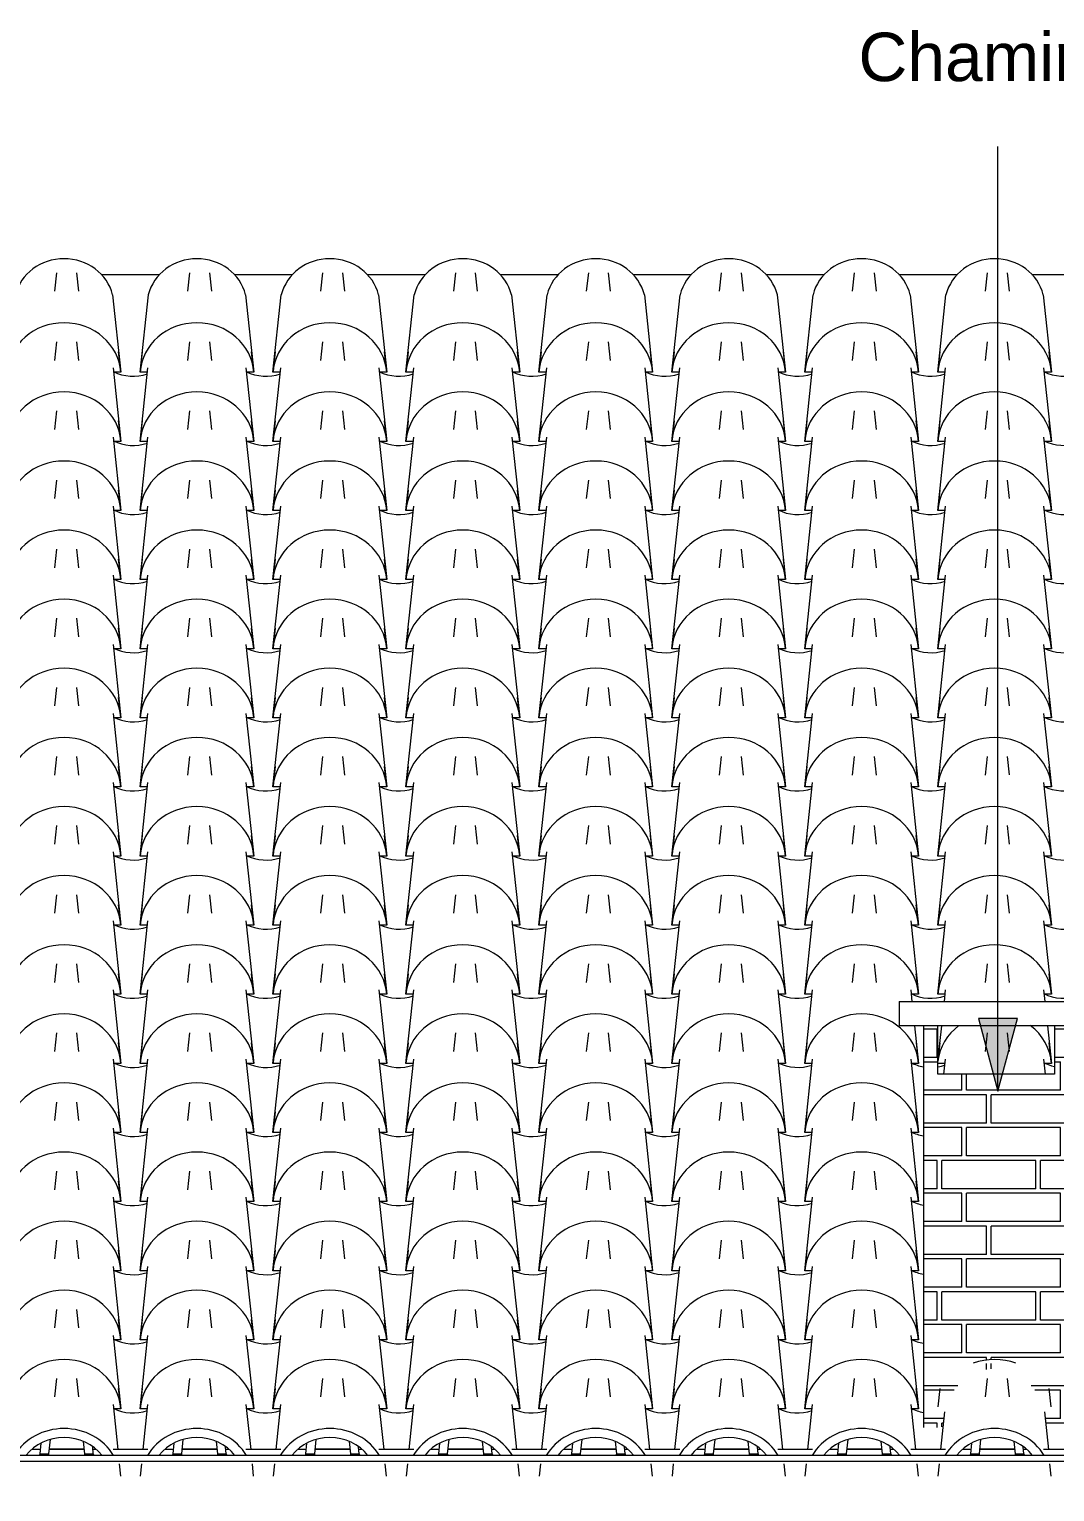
# Model space of a CAD drawing. Header units: millimetres. Extents: x -12976 to 58202, y -2238 to 7407.
# Drawn here: x 49054 to 51168, y 4199 to 7216 of the extents above; entities that cross this region are included whole.
import ezdxf

# ---------------------------------------------------------------- set-up
doc = ezdxf.new("R2010")
doc.units = ezdxf.units.MM
for name, color, linetype, lineweight in [('A-GENM', 13, 'Continuous', 9), ('A-GLAZ-CURT', 52, 'Continuous', 9), ('A-GLAZ-CWMG', 51, 'Continuous', 9), ('A-ROOF-OTLN', 132, 'Continuous', 9), ('G-ANNO-TEXT', 231, 'Continuous', 9)]:
    doc.layers.add(name, color=color, linetype=linetype, lineweight=lineweight)
doc.styles.add('Arial', font='arial.ttf', dxfattribs={"height": 100})

# ---------------------------------------------------------------- blocks, each defined once
blk = doc.blocks.new('Rectangular Mullion - Ripa-4229792-FACHADA LATERAL ESQUERDA')
at = {"layer": 'A-GLAZ-CWMG'}
for p, q in [((15009.1, 4286.3), (14937.5, 4286.3)), ((15283.2, 4286.3), (15211.6, 4286.3)), ((15557.3, 4286.3), (15485.7, 4286.3)), ((15831.4, 4286.3), (15759.8, 4286.3)), ((16105.5, 4286.3), (16033.9, 4286.3)), ((16379.6, 4286.3), (16308, 4286.3)), ((16653.7, 4286.3), (16582.1, 4286.3)), ((16927.8, 4286.3), (16856.2, 4286.3))]:
    blk.add_line(p, q, dxfattribs=at)
blk = doc.blocks.new('CRT_MGN_COZ_Fogão a lenha completo - CRT_MGN_COZ_Fogão a lenha completo-4049417-FACHADA LATERAL ESQUERDA')
at = {"layer": 'A-GENM'}
h = blk.add_hatch(dxfattribs=at)
h.set_pattern_fill('FP_28', color=256, style=0, pattern_type=2)
h.set_pattern_definition([(180, (16889.65, 3604.53), (3e-14, 270.937), [193.675, -9.525]), (180, (16889.65, 3662.73), (3e-14, 270.937), [193.675, -9.525]), (90, (16889.65, 3604.53), (203.2, -1e-14), [58.21, -212.728]), (90, (16695.98, 3604.53), (203.2, -1e-14), [58.21, -212.728]), (180, (16737.25, 3672.26), (3e-14, 270.937), [193.675, -9.525, 92.075, -9.525]), (180, (16737.25, 3730.47), (3e-14, 270.937), [193.675, -9.525, 92.075, -9.525]), (90, (16737.25, 3672.26), (304.8, -2e-14), [58.21, -212.73]), (90, (16543.58, 3672.26), (304.8, -2e-14), [58.21, -212.73]), (90, (16534.05, 3672.26), (304.8, -2e-14), [58.21, -212.73]), (90, (16441.98, 3672.26), (304.8, -2e-14), [58.21, -212.73]), (180, (16788.05, 3740), (3e-14, 270.937), [193.675, -9.525]), (180, (16788.05, 3798.2), (3e-14, 270.937), [193.675, -9.525]), (90, (16788.05, 3740), (203.2, -1e-14), [58.21, -212.728]), (90, (16594.38, 3740), (203.2, -1e-14), [58.21, -212.728]), (180, (16737.25, 3807.73), (3e-14, 270.937), [193.675, -9.525, 92.075, -9.525]), (180, (16737.25, 3865.94), (3e-14, 270.937), [193.675, -9.525, 92.075, -9.525]), (90, (16737.25, 3807.73), (304.8, -2e-14), [58.21, -212.728]), (90, (16543.58, 3807.73), (304.8, -2e-14), [58.21, -212.728]), (90, (16534.05, 3807.73), (304.8, -2e-14), [58.21, -212.728]), (90, (16441.98, 3807.73), (304.8, -2e-14), [58.21, -212.728])])
h.paths.add_polyline_path([(17039.7, 2030), (17039.7, 2574.7), (16739.7, 2574.7), (16739.7, 2030), (16791.7, 2030)])
h.paths.add_polyline_path([(16962, 4022.8), (16973, 4022.8), (16983, 4024.1), (16985.7, 4041.7), (16989.6, 4061.5), (16993.4, 4070.7), (16931.4, 4070.7), (16934.3, 4064.2), (16940.1, 4036.3), (16941.5, 4026.6), (16944.6, 4025.5), (16950.7, 4024.3)])
h.paths.add_polyline_path([(17029.5, 4329.5), (17039.7, 4330.8), (17039.7, 5160), (17009.7, 5160), (17009.7, 5060), (16769.7, 5060), (16769.7, 5160), (16739.7, 5160), (16739.7, 4331.2), (16756.5, 4329.6), (16780.5, 4333.3), (16783.8, 4363.8), (16786.5, 4373.5), (16792.7, 4391.2), (16799.7, 4402.7), (16808.7, 4415.8), (16810.2, 4417.4), (16827.3, 4433.2), (16834.9, 4437.7), (16851.2, 4446.2), (16875.9, 4452.2), (16900.6, 4451.8), (16925.4, 4444.8), (16947.2, 4432.1), (16966.4, 4413.3), (16980.1, 4391.2), (16987.7, 4368.7), (16989.1, 4363.8), (16991.9, 4337.8), (16999.7, 4334.5), (17008.4, 4331.9), (17029, 4329.5)])
h.paths.add_polyline_path([(16921.2, 4463), (16843.5, 4463.3), (16857.5, 4469.1), (16887.6, 4472.8), (16917.4, 4468.3), (16929.3, 4463)])
at = {"layer": 'A-GENM', "color": 8}
for p, q in [((16689.7, 5210), (17089.7, 5210)), ((16689.7, 5210), (16689.7, 5160)), ((17089.7, 5160), (16689.7, 5160)), ((16739.7, 5160), (16739.7, 4331.2)), ((16769.7, 5060), (16769.7, 5160)), ((17009.7, 5160), (17009.7, 5060)), ((17009.7, 5060), (16769.7, 5060))]:
    blk.add_line(p, q, dxfattribs=at)
blk = doc.blocks.new('COLONIAL BASE - COLONIAL BASE-4236683-FACHADA LATERAL ESQUERDA')
at = {"layer": 'A-GLAZ-CURT'}
for p, q in [((3755.4, 4432.3), (3759.5, 4394.2)), ((3985, 4394.2), (3989.2, 4432.3)), ((3892.9, 4286.2), (3902.7, 4378.4)), ((4104.9, 4378.4), (4114.7, 4286.2)), ((3769.4, 4302.1), (3772.1, 4276.7)), ((3790.1, 4276.7), (3788.8, 4291.2)), ((3954.5, 4276.7), (3956.6, 4299.1)), ((3972.5, 4276.7), (3975.7, 4306.2)), ((3772.1, 4276.7), (3790.1, 4276.7)), ((3889.6, 4256.2), (3886.9, 4231.1)), ((3954.5, 4276.7), (3972.5, 4276.7)), ((4120.7, 4231.1), (4118, 4256.2))]:
    blk.add_line(p, q, dxfattribs=at)
for centre, major_axis, start_param, end_param in [((4003.8, 4220), (117.5, 0), 0.514642, 2.626951), ((4003.8, 4220), (97.5, 0), 0.636036, 2.505557), ((3872.3, 4297.9), (102.8, 0), 3.36491, 3.401368), ((3872.3, 4297.9), (85.3, 0), 3.411763, 3.456659), ((3872.3, 4297.9), (85.3, 0), 5.968119, 6.013015), ((3872.3, 4297.9), (102.8, 0), 6.02341, 6.059868)]:
    blk.add_ellipse(centre, major_axis=major_axis, ratio=0.928477, start_param=start_param, end_param=end_param, dxfattribs=at)
blk = doc.blocks.new('COLONIAL BASE - COLONIAL BASE-V187-FACHADA LATERAL ESQUERDA')
at = {"layer": 'A-GLAZ-CURT'}
for p, q in [((15541.6, 4432.3), (15545.8, 4394.2)), ((15771.3, 4394.2), (15775.4, 4432.3)), ((15679.1, 4286.2), (15688.9, 4378.4)), ((15891.1, 4378.4), (15901, 4286.2)), ((15555.6, 4302.1), (15558.3, 4276.7)), ((15576.4, 4276.7), (15575, 4291.2)), ((15740.7, 4276.7), (15742.8, 4299.1)), ((15758.7, 4276.7), (15761.9, 4306.2)), ((15558.3, 4276.7), (15576.4, 4276.7)), ((15675.9, 4256.2), (15673.1, 4231.1)), ((15740.7, 4276.7), (15758.7, 4276.7)), ((15906.9, 4231.1), (15904.2, 4256.2))]:
    blk.add_line(p, q, dxfattribs=at)
for centre, major_axis, start_param, end_param in [((15790, 4220), (117.5, 0), 0.514642, 2.626951), ((15790, 4220), (97.5, 0), 0.636036, 2.497579), ((15658.5, 4297.9), (102.8, 0), 3.36491, 3.401368), ((15658.5, 4297.9), (85.3, 0), 3.411763, 3.456659), ((15658.5, 4297.9), (85.3, 0), 5.968119, 6.013015), ((15658.5, 4297.9), (102.8, 0), 6.02341, 6.059868)]:
    blk.add_ellipse(centre, major_axis=major_axis, ratio=0.928477, start_param=start_param, end_param=end_param, dxfattribs=at)
blk = doc.blocks.new('COLONIAL BASE - COLONIAL BASE-V188-FACHADA LATERAL ESQUERDA')
at = {"layer": 'A-GLAZ-CURT'}
for p, q in [((16638, 4432.3), (16642.2, 4394.2)), ((16867.7, 4394.2), (16871.8, 4432.3)), ((16775.5, 4286.2), (16783.8, 4363.8)), ((16989.1, 4363.8), (16997.4, 4286.2)), ((16652, 4302.1), (16654.7, 4276.7)), ((16672.7, 4276.7), (16671.4, 4291.2)), ((16837.1, 4276.7), (16839.2, 4299.1)), ((16855.1, 4276.7), (16858.3, 4306.2)), ((16654.7, 4276.7), (16672.7, 4276.7)), ((16772.3, 4256.2), (16769.5, 4231.1)), ((16837.1, 4276.7), (16855.1, 4276.7)), ((17003.3, 4231.1), (17000.6, 4256.2))]:
    blk.add_line(p, q, dxfattribs=at)
for centre, major_axis, start_param, end_param in [((16886.4, 4220), (117.5, 0), 0.514642, 2.626951), ((16886.4, 4220), (97.5, 0), 0.636507, 2.505557), ((16754.9, 4297.9), (102.8, 0), 3.36491, 3.401368), ((16754.9, 4297.9), (85.3, 0), 3.411763, 3.456659), ((16754.9, 4297.9), (85.3, 0), 5.968119, 6.013015), ((16754.9, 4297.9), (102.8, 0), 6.02341, 6.059868)]:
    blk.add_ellipse(centre, major_axis=major_axis, ratio=0.928477, start_param=start_param, end_param=end_param, dxfattribs=at)
blk = doc.blocks.new('COLONIAL BASE - COLONIAL BASE-V155-FACHADA LATERAL ESQUERDA')
at = {"layer": 'A-GLAZ-CURT'}
for p, q in [((4303.6, 4574.9), (4307.7, 4536.7)), ((4533.2, 4536.7), (4537.4, 4574.9)), ((4434.7, 4369.6), (4450.9, 4521)), ((4653.1, 4521), (4669.3, 4369.6)), ((4439.3, 4411.8), (4435.1, 4373.7)), ((4668.9, 4373.7), (4664.7, 4411.8)), ((4450, 4369.6), (4434.7, 4369.6)), ((4669.3, 4369.6), (4654, 4369.6))]:
    blk.add_line(p, q, dxfattribs=at)
for centre, major_axis, start_param, end_param in [((4552, 4362.6), (117.5, 0), 0.063873, 3.077719), ((4420.5, 4440.4), (85.3, 0), 4.213259, 5.064544)]:
    blk.add_ellipse(centre, major_axis=major_axis, ratio=0.928477, start_param=start_param, end_param=end_param, dxfattribs=at)
blk = doc.blocks.new('COLONIAL BASE - COLONIAL BASE-V192-FACHADA LATERAL ESQUERDA')
at = {"layer": 'A-GLAZ-CURT'}
for p, q in [((16638, 4574.9), (16642.2, 4536.7)), ((16773.7, 4411.8), (16769.5, 4373.7)), ((17003.3, 4373.7), (16999.2, 4411.8))]:
    blk.add_line(p, q, dxfattribs=at)
for centre, major_axis, start_param, end_param in [((16886.4, 4362.6), (117.5, 0), 1.187877, 1.953715), ((16754.9, 4440.4), (85.3, 0), 4.213259, 4.531303)]:
    blk.add_ellipse(centre, major_axis=major_axis, ratio=0.928477, start_param=start_param, end_param=end_param, dxfattribs=at)
blk = doc.blocks.new('COLONIAL BASE - COLONIAL BASE-V194-FACHADA LATERAL ESQUERDA')
at = {"layer": 'A-GLAZ-CURT'}
blk.add_line((16638, 4717.4), (16642.2, 4679.3), dxfattribs=at)
blk.add_ellipse((16754.9, 4583), major_axis=(85.3, 0), ratio=0.928477, start_param=4.213259, end_param=4.531303, dxfattribs=at)
blk = doc.blocks.new('COLONIAL BASE - COLONIAL BASE-V195-FACHADA LATERAL ESQUERDA')
at = {"layer": 'A-GLAZ-CURT'}
for p, q in [((16638, 5145.2), (16642.2, 5107.1)), ((16867.7, 5107.1), (16871.8, 5145.2)), ((16782, 5060), (16785.3, 5091.3)), ((16987.5, 5091.3), (16990.9, 5060))]:
    blk.add_line(p, q, dxfattribs=at)
blk.add_ellipse((16754.9, 5010.8), major_axis=(85.3, 0), ratio=0.928477, start_param=4.213259, end_param=4.531303, dxfattribs=at)
blk = doc.blocks.new('COLONIAL BASE - COLONIAL BASE-V196-FACHADA LATERAL ESQUERDA')
at = {"layer": 'A-GLAZ-CURT'}
for p, q in [((16912.1, 5145.2), (16916.3, 5107.1)), ((17141.8, 5107.1), (17145.9, 5145.2)), ((17043.3, 4939.9), (17059.4, 5091.3)), ((17261.6, 5091.3), (17277.8, 4939.9)), ((17047.8, 4982.2), (17043.6, 4944.1)), ((17277.4, 4944.1), (17273.3, 4982.2)), ((17058.5, 4939.9), (17043.3, 4939.9)), ((17266.4, 4939.9), (17262.6, 4939.9)), ((17277.8, 4939.9), (17266.6, 4939.9))]:
    blk.add_line(p, q, dxfattribs=at)
for centre, major_axis, start_param, end_param in [((17160.5, 4933), (117.5, 0), 0.063873, 3.077719), ((17029, 5010.8), (85.3, 0), 4.838528, 5.064544)]:
    blk.add_ellipse(centre, major_axis=major_axis, ratio=0.928477, start_param=start_param, end_param=end_param, dxfattribs=at)
blk = doc.blocks.new('COLONIAL BASE - COLONIAL BASE-V198-FACHADA LATERAL ESQUERDA')
at = {"layer": 'A-GLAZ-CURT'}
for p, q in [((16363.9, 5287.8), (16368.1, 5249.7)), ((16593.6, 5249.7), (16597.7, 5287.8)), ((16495.1, 5082.5), (16511.2, 5233.9)), ((16713.4, 5233.9), (16716, 5210)), ((16721.3, 5160), (16729.6, 5082.5)), ((16499.6, 5124.8), (16495.4, 5086.7)), ((16729.2, 5086.7), (16725.1, 5124.8)), ((16510.3, 5082.5), (16495.1, 5082.5)), ((16729.6, 5082.5), (16714.4, 5082.5))]:
    blk.add_line(p, q, dxfattribs=at)
for centre, major_axis, start_param, end_param in [((16612.3, 5075.5), (117.5, 0), 0.063873, 3.077719), ((16480.8, 5153.4), (85.3, 0), 4.213259, 5.064544)]:
    blk.add_ellipse(centre, major_axis=major_axis, ratio=0.928477, start_param=start_param, end_param=end_param, dxfattribs=at)
blk = doc.blocks.new('COLONIAL BASE - COLONIAL BASE-V199-FACHADA LATERAL ESQUERDA')
at = {"layer": 'A-GLAZ-CURT'}
for p, q in [((16638, 5287.8), (16642.2, 5249.7)), ((16867.7, 5249.7), (16871.8, 5287.8)), ((16782.8, 5210), (16785.3, 5233.9)), ((16987.5, 5233.9), (16990.1, 5210)), ((16769.7, 5087.1), (16777.4, 5160)), ((16995.4, 5160), (17003.7, 5082.5)), ((16773.7, 5124.8), (16769.7, 5087.7)), ((17003.3, 5086.7), (16999.2, 5124.8)), ((16784.4, 5082.5), (16769.7, 5082.5)), ((17003.7, 5082.5), (16988.5, 5082.5))]:
    blk.add_line(p, q, dxfattribs=at)
for centre, major_axis, start_param, end_param in [((16886.4, 5075.5), (117.5, 0), 2.247759, 3.034745), ((16886.4, 5075.5), (117.5, 0), 0.063873, 0.893834), ((16754.9, 5153.4), (85.3, 0), 4.213259, 4.531303), ((16754.9, 5153.4), (85.3, 0), 4.887139, 5.064544)]:
    blk.add_ellipse(centre, major_axis=major_axis, ratio=0.928477, start_param=start_param, end_param=end_param, dxfattribs=at)
blk = doc.blocks.new('COLONIAL BASE - COLONIAL BASE-V200-FACHADA LATERAL ESQUERDA')
at = {"layer": 'A-GLAZ-CURT'}
for p, q in [((16912.1, 5287.8), (16916.3, 5249.7)), ((17141.8, 5249.7), (17145.9, 5287.8)), ((17056.9, 5210), (17059.4, 5233.9)), ((17261.6, 5233.9), (17277.8, 5082.5)), ((17043.3, 5082.5), (17051.5, 5160)), ((17047.8, 5124.8), (17043.6, 5086.7)), ((17277.4, 5086.7), (17273.3, 5124.8)), ((17058.5, 5082.5), (17043.3, 5082.5)), ((17266.4, 5082.5), (17262.6, 5082.5)), ((17277.8, 5082.5), (17266.6, 5082.5))]:
    blk.add_line(p, q, dxfattribs=at)
for centre, major_axis, start_param, end_param in [((17160.5, 5075.5), (117.5, 0), 0.063873, 2.223898), ((17160.5, 5075.5), (117.5, 0), 2.247759, 3.077719), ((17029, 5153.4), (85.3, 0), 4.213259, 4.482691), ((17029, 5153.4), (85.3, 0), 4.838528, 5.064544)]:
    blk.add_ellipse(centre, major_axis=major_axis, ratio=0.928477, start_param=start_param, end_param=end_param, dxfattribs=at)
blk = doc.blocks.new('COLONIAL BASE - COLONIAL BASE-V201-FACHADA LATERAL ESQUERDA')
at = {"layer": 'A-GLAZ-CURT'}
for p, q in [((16912.1, 5430.4), (16916.3, 5392.3)), ((17141.8, 5392.3), (17145.9, 5430.4)), ((17043.3, 5225.1), (17059.4, 5376.5)), ((17261.6, 5376.5), (17277.8, 5225.1)), ((17047.8, 5267.4), (17043.6, 5229.3)), ((17277.4, 5229.3), (17273.3, 5267.4)), ((17058.5, 5225.1), (17043.3, 5225.1)), ((17266.4, 5225.1), (17262.6, 5225.1)), ((17277.8, 5225.1), (17266.6, 5225.1))]:
    blk.add_line(p, q, dxfattribs=at)
for centre, major_axis, start_param, end_param in [((17160.5, 5218.1), (117.5, 0), 0.063873, 3.077719), ((17029, 5296), (85.3, 0), 4.213259, 5.064544)]:
    blk.add_ellipse(centre, major_axis=major_axis, ratio=0.928477, start_param=start_param, end_param=end_param, dxfattribs=at)
blk = doc.blocks.new('COLONIAL BASE - COLONIAL BASE-V157-FACHADA LATERAL ESQUERDA')
at = {"layer": 'A-GLAZ-CURT'}
for p, q in [((3481.3, 6713.7), (3485.5, 6675.6)), ((3710.9, 6675.6), (3715.1, 6713.7)), ((3612.4, 6508.4), (3629.5, 6668.1)), ((3829.9, 6668.1), (3847, 6508.4)), ((3617, 6550.7), (3612.8, 6512.5)), ((3846.6, 6512.5), (3842.4, 6550.7)), ((3627.7, 6508.4), (3612.4, 6508.4)), ((3847, 6508.4), (3831.7, 6508.4))]:
    blk.add_line(p, q, dxfattribs=at)
for centre, major_axis, start_param, end_param in [((3729.7, 6647), (102.8, 0), 0.223318, 2.918275), ((3729.7, 6501.4), (117.5, 0), 0.063873, 3.077719), ((3598.2, 6579.3), (85.3, 0), 4.213259, 5.064544)]:
    blk.add_ellipse(centre, major_axis=major_axis, ratio=0.928477, start_param=start_param, end_param=end_param, dxfattribs=at)
blk = doc.blocks.new('COLONIAL BASE - COLONIAL BASE-V207-FACHADA LATERAL ESQUERDA')
at = {"layer": 'A-GLAZ-CURT'}
for p, q in [((16912.1, 6713.7), (16916.3, 6675.6)), ((17141.8, 6675.6), (17145.9, 6713.7)), ((17043.3, 6508.4), (17060.3, 6668.1)), ((17260.7, 6668.1), (17277.8, 6508.4)), ((17047.8, 6550.7), (17043.6, 6512.5)), ((17277.4, 6512.5), (17273.3, 6550.7)), ((17058.5, 6508.4), (17043.3, 6508.4)), ((17266.4, 6508.4), (17262.6, 6508.4)), ((17277.8, 6508.4), (17266.6, 6508.4))]:
    blk.add_line(p, q, dxfattribs=at)
for centre, major_axis, start_param, end_param in [((17160.5, 6647), (102.8, 0), 0.223318, 2.918275), ((17160.5, 6501.4), (117.5, 0), 0.063873, 3.077719), ((17029, 6579.3), (85.3, 0), 4.213259, 5.064544)]:
    blk.add_ellipse(centre, major_axis=major_axis, ratio=0.928477, start_param=start_param, end_param=end_param, dxfattribs=at)

msp = doc.modelspace()

# ---------------------------------------------------------------- hatches: boundary and pattern name
at = {"layer": 'G-ANNO-TEXT'}
msp.add_hatch(color=7, dxfattribs=at).paths.add_polyline_path([(51051, 5025.1), (51091.2, 5175.1), (51010.9, 5175.1)])

# ---------------------------------------------------------------- linework, layer by layer
at = {"layer": 'A-ROOF-OTLN'}
for p, q in [((49202.2, 6710.2), (49322.7, 6710.2)), ((49476.3, 6710.2), (49596.8, 6710.2)), ((49750.4, 6710.2), (49870.9, 6710.2)), ((50024.5, 6710.2), (50145, 6710.2)), ((50298.6, 6710.2), (50419.1, 6710.2)), ((50572.7, 6710.2), (50693.2, 6710.2)), ((50846.8, 6710.2), (50967.3, 6710.2)), ((51120.9, 6710.2), (51241.4, 6710.2)), ((49075.7, 4286.2), (49058.9, 4286.2)), ((49166.8, 4286.2), (49095.1, 4286.2)), ((49191.9, 4286.2), (49186.3, 4286.2)), ((49298.4, 4286.2), (49226.5, 4286.2)), ((49349.8, 4286.2), (49333, 4286.2)), ((49440.9, 4286.2), (49369.2, 4286.2)), ((49466, 4286.2), (49460.4, 4286.2)), ((49572.5, 4286.2), (49500.6, 4286.2)), ((49623.9, 4286.2), (49607.1, 4286.2)), ((49715, 4286.2), (49643.3, 4286.2)), ((49740.1, 4286.2), (49734.5, 4286.2)), ((49846.6, 4286.2), (49774.7, 4286.2)), ((49898, 4286.2), (49881.2, 4286.2)), ((49989.1, 4286.2), (49917.4, 4286.2)), ((50014.2, 4286.2), (50008.6, 4286.2)), ((50120.7, 4286.2), (50048.8, 4286.2)), ((50172.4, 4286.2), (50155.3, 4286.2)), ((50263.2, 4286.2), (50191.5, 4286.2)), ((50288.3, 4286.2), (50282.7, 4286.2)), ((50394.8, 4286.2), (50322.9, 4286.2)), ((50446.1, 4286.2), (50429.4, 4286.2)), ((50537.3, 4286.2), (50465.6, 4286.2)), ((50562.4, 4286.2), (50556.8, 4286.2)), ((50668.9, 4286.2), (50597, 4286.2)), ((50720.2, 4286.2), (50703.5, 4286.2)), ((50811.4, 4286.2), (50739.7, 4286.2)), ((50836.5, 4286.2), (50830.9, 4286.2)), ((50943, 4286.2), (50871.1, 4286.2)), ((50994.3, 4286.2), (50977.6, 4286.2)), ((51085.5, 4286.2), (51013.8, 4286.2)), ((51110.6, 4286.2), (51105, 4286.2)), ((51217.1, 4286.2), (51145.2, 4286.2)), ((54077.3, 4273.5), (37357.3, 4273.5)), ((54077.3, 4260.8), (37357.3, 4260.8))]:
    msp.add_line(p, q, dxfattribs=at)
at = {"layer": 'G-ANNO-TEXT', "color": 7}
for p, q in [((51051, 5025.1), (51051, 6974.4)), ((51091.2, 5175.1), (51010.9, 5175.1)), ((51010.9, 5175.1), (51051, 5025.1)), ((51051, 5025.1), (51091.2, 5175.1))]:
    msp.add_line(p, q, dxfattribs=at)

# ---------------------------------------------------------------- block references
at = {"layer": 'A-GENM', "color": 8}
msp.add_blockref('CRT_MGN_COZ_Fogão a lenha completo - CRT_MGN_COZ_Fogão a lenha completo-4049417-FACHADA LATERAL ESQUERDA', (34157.7, 0), dxfattribs=at)
at = {"layer": 'A-GLAZ-CURT'}
for name, p in [('COLONIAL BASE - COLONIAL BASE-V157-FACHADA LATERAL ESQUERDA', (45395.7, 0)), ('COLONIAL BASE - COLONIAL BASE-V157-FACHADA LATERAL ESQUERDA', (45669.8, 0)), ('COLONIAL BASE - COLONIAL BASE-V157-FACHADA LATERAL ESQUERDA', (45943.9, 0)), ('COLONIAL BASE - COLONIAL BASE-V157-FACHADA LATERAL ESQUERDA', (46218, 0)), ('COLONIAL BASE - COLONIAL BASE-V157-FACHADA LATERAL ESQUERDA', (46492.1, 0)), ('COLONIAL BASE - COLONIAL BASE-V157-FACHADA LATERAL ESQUERDA', (46766.2, 0)), ('COLONIAL BASE - COLONIAL BASE-V157-FACHADA LATERAL ESQUERDA', (47040.3, 0)), ('COLONIAL BASE - COLONIAL BASE-V157-FACHADA LATERAL ESQUERDA', (47314.4, 0)), ('COLONIAL BASE - COLONIAL BASE-V207-FACHADA LATERAL ESQUERDA', (34157.7, 0)), ('COLONIAL BASE - COLONIAL BASE-V155-FACHADA LATERAL ESQUERDA', (44573.4, 1996.2)), ('COLONIAL BASE - COLONIAL BASE-V155-FACHADA LATERAL ESQUERDA', (44847.5, 1996.2)), ('COLONIAL BASE - COLONIAL BASE-V155-FACHADA LATERAL ESQUERDA', (45121.6, 1996.2)), ('COLONIAL BASE - COLONIAL BASE-V155-FACHADA LATERAL ESQUERDA', (45395.7, 1996.2)), ('COLONIAL BASE - COLONIAL BASE-V155-FACHADA LATERAL ESQUERDA', (45669.8, 1996.2)), ('COLONIAL BASE - COLONIAL BASE-V155-FACHADA LATERAL ESQUERDA', (45943.9, 1996.2)), ('COLONIAL BASE - COLONIAL BASE-V155-FACHADA LATERAL ESQUERDA', (46218, 1996.2)), ('COLONIAL BASE - COLONIAL BASE-V155-FACHADA LATERAL ESQUERDA', (46492.1, 1996.2)), ('COLONIAL BASE - COLONIAL BASE-V201-FACHADA LATERAL ESQUERDA', (34157.7, 1140.7)), ('COLONIAL BASE - COLONIAL BASE-V155-FACHADA LATERAL ESQUERDA', (44573.4, 1853.6)), ('COLONIAL BASE - COLONIAL BASE-V155-FACHADA LATERAL ESQUERDA', (44847.5, 1853.6)), ('COLONIAL BASE - COLONIAL BASE-V155-FACHADA LATERAL ESQUERDA', (45121.6, 1853.6)), ('COLONIAL BASE - COLONIAL BASE-V155-FACHADA LATERAL ESQUERDA', (45395.7, 1853.6)), ('COLONIAL BASE - COLONIAL BASE-V155-FACHADA LATERAL ESQUERDA', (45669.8, 1853.6)), ('COLONIAL BASE - COLONIAL BASE-V155-FACHADA LATERAL ESQUERDA', (45943.9, 1853.6)), ('COLONIAL BASE - COLONIAL BASE-V155-FACHADA LATERAL ESQUERDA', (46218, 1853.6)), ('COLONIAL BASE - COLONIAL BASE-V155-FACHADA LATERAL ESQUERDA', (46492.1, 1853.6)), ('COLONIAL BASE - COLONIAL BASE-V201-FACHADA LATERAL ESQUERDA', (34157.7, 998.1)), ('COLONIAL BASE - COLONIAL BASE-V155-FACHADA LATERAL ESQUERDA', (44573.4, 1711.1)), ('COLONIAL BASE - COLONIAL BASE-V155-FACHADA LATERAL ESQUERDA', (44847.5, 1711.1)), ('COLONIAL BASE - COLONIAL BASE-V155-FACHADA LATERAL ESQUERDA', (45121.6, 1711.1)), ('COLONIAL BASE - COLONIAL BASE-V155-FACHADA LATERAL ESQUERDA', (45395.7, 1711.1)), ('COLONIAL BASE - COLONIAL BASE-V155-FACHADA LATERAL ESQUERDA', (45669.8, 1711.1)), ('COLONIAL BASE - COLONIAL BASE-V155-FACHADA LATERAL ESQUERDA', (45943.9, 1711.1)), ('COLONIAL BASE - COLONIAL BASE-V155-FACHADA LATERAL ESQUERDA', (46218, 1711.1)), ('COLONIAL BASE - COLONIAL BASE-V155-FACHADA LATERAL ESQUERDA', (46492.1, 1711.1)), ('COLONIAL BASE - COLONIAL BASE-V201-FACHADA LATERAL ESQUERDA', (34157.7, 855.5)), ('COLONIAL BASE - COLONIAL BASE-V155-FACHADA LATERAL ESQUERDA', (44573.4, 1568.5)), ('COLONIAL BASE - COLONIAL BASE-V155-FACHADA LATERAL ESQUERDA', (44847.5, 1568.5)), ('COLONIAL BASE - COLONIAL BASE-V155-FACHADA LATERAL ESQUERDA', (45121.6, 1568.5)), ('COLONIAL BASE - COLONIAL BASE-V155-FACHADA LATERAL ESQUERDA', (45395.7, 1568.5)), ('COLONIAL BASE - COLONIAL BASE-V155-FACHADA LATERAL ESQUERDA', (45669.8, 1568.5)), ('COLONIAL BASE - COLONIAL BASE-V155-FACHADA LATERAL ESQUERDA', (45943.9, 1568.5)), ('COLONIAL BASE - COLONIAL BASE-V155-FACHADA LATERAL ESQUERDA', (46218, 1568.5)), ('COLONIAL BASE - COLONIAL BASE-V155-FACHADA LATERAL ESQUERDA', (46492.1, 1568.5)), ('COLONIAL BASE - COLONIAL BASE-V201-FACHADA LATERAL ESQUERDA', (34157.7, 712.9)), ('COLONIAL BASE - COLONIAL BASE-V155-FACHADA LATERAL ESQUERDA', (44573.4, 1425.9)), ('COLONIAL BASE - COLONIAL BASE-V155-FACHADA LATERAL ESQUERDA', (44847.5, 1425.9)), ('COLONIAL BASE - COLONIAL BASE-V155-FACHADA LATERAL ESQUERDA', (45121.6, 1425.9)), ('COLONIAL BASE - COLONIAL BASE-V155-FACHADA LATERAL ESQUERDA', (45395.7, 1425.9)), ('COLONIAL BASE - COLONIAL BASE-V155-FACHADA LATERAL ESQUERDA', (45669.8, 1425.9)), ('COLONIAL BASE - COLONIAL BASE-V155-FACHADA LATERAL ESQUERDA', (45943.9, 1425.9)), ('COLONIAL BASE - COLONIAL BASE-V155-FACHADA LATERAL ESQUERDA', (46218, 1425.9)), ('COLONIAL BASE - COLONIAL BASE-V155-FACHADA LATERAL ESQUERDA', (46492.1, 1425.9)), ('COLONIAL BASE - COLONIAL BASE-V201-FACHADA LATERAL ESQUERDA', (34157.7, 570.4)), ('COLONIAL BASE - COLONIAL BASE-V155-FACHADA LATERAL ESQUERDA', (44573.4, 1283.3)), ('COLONIAL BASE - COLONIAL BASE-V155-FACHADA LATERAL ESQUERDA', (44847.5, 1283.3)), ('COLONIAL BASE - COLONIAL BASE-V155-FACHADA LATERAL ESQUERDA', (45121.6, 1283.3)), ('COLONIAL BASE - COLONIAL BASE-V155-FACHADA LATERAL ESQUERDA', (45395.7, 1283.3)), ('COLONIAL BASE - COLONIAL BASE-V155-FACHADA LATERAL ESQUERDA', (45669.8, 1283.3)), ('COLONIAL BASE - COLONIAL BASE-V155-FACHADA LATERAL ESQUERDA', (45943.9, 1283.3)), ('COLONIAL BASE - COLONIAL BASE-V155-FACHADA LATERAL ESQUERDA', (46218, 1283.3)), ('COLONIAL BASE - COLONIAL BASE-V155-FACHADA LATERAL ESQUERDA', (46492.1, 1283.3)), ('COLONIAL BASE - COLONIAL BASE-V201-FACHADA LATERAL ESQUERDA', (34157.7, 427.8)), ('COLONIAL BASE - COLONIAL BASE-V155-FACHADA LATERAL ESQUERDA', (44573.4, 1140.7)), ('COLONIAL BASE - COLONIAL BASE-V155-FACHADA LATERAL ESQUERDA', (44847.5, 1140.7)), ('COLONIAL BASE - COLONIAL BASE-V155-FACHADA LATERAL ESQUERDA', (45121.6, 1140.7)), ('COLONIAL BASE - COLONIAL BASE-V155-FACHADA LATERAL ESQUERDA', (45395.7, 1140.7)), ('COLONIAL BASE - COLONIAL BASE-V155-FACHADA LATERAL ESQUERDA', (45669.8, 1140.7)), ('COLONIAL BASE - COLONIAL BASE-V155-FACHADA LATERAL ESQUERDA', (45943.9, 1140.7)), ('COLONIAL BASE - COLONIAL BASE-V155-FACHADA LATERAL ESQUERDA', (46218, 1140.7)), ('COLONIAL BASE - COLONIAL BASE-V155-FACHADA LATERAL ESQUERDA', (46492.1, 1140.7)), ('COLONIAL BASE - COLONIAL BASE-V201-FACHADA LATERAL ESQUERDA', (34157.7, 285.2)), ('COLONIAL BASE - COLONIAL BASE-V155-FACHADA LATERAL ESQUERDA', (44573.4, 998.1)), ('COLONIAL BASE - COLONIAL BASE-V155-FACHADA LATERAL ESQUERDA', (44847.5, 998.1)), ('COLONIAL BASE - COLONIAL BASE-V155-FACHADA LATERAL ESQUERDA', (45121.6, 998.1)), ('COLONIAL BASE - COLONIAL BASE-V155-FACHADA LATERAL ESQUERDA', (45395.7, 998.1)), ('COLONIAL BASE - COLONIAL BASE-V155-FACHADA LATERAL ESQUERDA', (45669.8, 998.1)), ('COLONIAL BASE - COLONIAL BASE-V155-FACHADA LATERAL ESQUERDA', (45943.9, 998.1)), ('COLONIAL BASE - COLONIAL BASE-V155-FACHADA LATERAL ESQUERDA', (46218, 998.1)), ('COLONIAL BASE - COLONIAL BASE-V155-FACHADA LATERAL ESQUERDA', (46492.1, 998.1)), ('COLONIAL BASE - COLONIAL BASE-V201-FACHADA LATERAL ESQUERDA', (34157.7, 142.6)), ('COLONIAL BASE - COLONIAL BASE-V155-FACHADA LATERAL ESQUERDA', (44573.4, 855.5)), ('COLONIAL BASE - COLONIAL BASE-V155-FACHADA LATERAL ESQUERDA', (44847.5, 855.5)), ('COLONIAL BASE - COLONIAL BASE-V155-FACHADA LATERAL ESQUERDA', (45121.6, 855.5)), ('COLONIAL BASE - COLONIAL BASE-V155-FACHADA LATERAL ESQUERDA', (45395.7, 855.5)), ('COLONIAL BASE - COLONIAL BASE-V155-FACHADA LATERAL ESQUERDA', (45669.8, 855.5)), ('COLONIAL BASE - COLONIAL BASE-V155-FACHADA LATERAL ESQUERDA', (45943.9, 855.5)), ('COLONIAL BASE - COLONIAL BASE-V155-FACHADA LATERAL ESQUERDA', (46218, 855.5)), ('COLONIAL BASE - COLONIAL BASE-V155-FACHADA LATERAL ESQUERDA', (46492.1, 855.5)), ('COLONIAL BASE - COLONIAL BASE-V201-FACHADA LATERAL ESQUERDA', (34157.7, 0)), ('COLONIAL BASE - COLONIAL BASE-V155-FACHADA LATERAL ESQUERDA', (44573.4, 712.9)), ('COLONIAL BASE - COLONIAL BASE-V155-FACHADA LATERAL ESQUERDA', (44847.5, 712.9)), ('COLONIAL BASE - COLONIAL BASE-V155-FACHADA LATERAL ESQUERDA', (45121.6, 712.9)), ('COLONIAL BASE - COLONIAL BASE-V155-FACHADA LATERAL ESQUERDA', (45395.7, 712.9)), ('COLONIAL BASE - COLONIAL BASE-V155-FACHADA LATERAL ESQUERDA', (45669.8, 712.9)), ('COLONIAL BASE - COLONIAL BASE-V155-FACHADA LATERAL ESQUERDA', (45943.9, 712.9)), ('COLONIAL BASE - COLONIAL BASE-V198-FACHADA LATERAL ESQUERDA', (34157.7, 0)), ('COLONIAL BASE - COLONIAL BASE-V199-FACHADA LATERAL ESQUERDA', (34157.7, 0)), ('COLONIAL BASE - COLONIAL BASE-V200-FACHADA LATERAL ESQUERDA', (34157.7, 0)), ('COLONIAL BASE - COLONIAL BASE-V155-FACHADA LATERAL ESQUERDA', (44573.4, 570.4)), ('COLONIAL BASE - COLONIAL BASE-V155-FACHADA LATERAL ESQUERDA', (44847.5, 570.4)), ('COLONIAL BASE - COLONIAL BASE-V155-FACHADA LATERAL ESQUERDA', (45121.6, 570.4)), ('COLONIAL BASE - COLONIAL BASE-V155-FACHADA LATERAL ESQUERDA', (45395.7, 570.4)), ('COLONIAL BASE - COLONIAL BASE-V155-FACHADA LATERAL ESQUERDA', (45669.8, 570.4)), ('COLONIAL BASE - COLONIAL BASE-V155-FACHADA LATERAL ESQUERDA', (45943.9, 570.4)), ('COLONIAL BASE - COLONIAL BASE-V155-FACHADA LATERAL ESQUERDA', (46218, 570.4)), ('COLONIAL BASE - COLONIAL BASE-V195-FACHADA LATERAL ESQUERDA', (34157.7, 0)), ('COLONIAL BASE - COLONIAL BASE-V196-FACHADA LATERAL ESQUERDA', (34157.7, 0)), ('COLONIAL BASE - COLONIAL BASE-V155-FACHADA LATERAL ESQUERDA', (44573.4, 427.8)), ('COLONIAL BASE - COLONIAL BASE-V155-FACHADA LATERAL ESQUERDA', (44847.5, 427.8)), ('COLONIAL BASE - COLONIAL BASE-V155-FACHADA LATERAL ESQUERDA', (45121.6, 427.8)), ('COLONIAL BASE - COLONIAL BASE-V155-FACHADA LATERAL ESQUERDA', (45395.7, 427.8)), ('COLONIAL BASE - COLONIAL BASE-V155-FACHADA LATERAL ESQUERDA', (45669.8, 427.8)), ('COLONIAL BASE - COLONIAL BASE-V155-FACHADA LATERAL ESQUERDA', (45943.9, 427.8)), ('COLONIAL BASE - COLONIAL BASE-V155-FACHADA LATERAL ESQUERDA', (46218, 427.8)), ('COLONIAL BASE - COLONIAL BASE-V194-FACHADA LATERAL ESQUERDA', (34157.7, 285.2)), ('COLONIAL BASE - COLONIAL BASE-V155-FACHADA LATERAL ESQUERDA', (44573.4, 285.2)), ('COLONIAL BASE - COLONIAL BASE-V155-FACHADA LATERAL ESQUERDA', (44847.5, 285.2)), ('COLONIAL BASE - COLONIAL BASE-V155-FACHADA LATERAL ESQUERDA', (45121.6, 285.2)), ('COLONIAL BASE - COLONIAL BASE-V155-FACHADA LATERAL ESQUERDA', (45395.7, 285.2)), ('COLONIAL BASE - COLONIAL BASE-V155-FACHADA LATERAL ESQUERDA', (45669.8, 285.2)), ('COLONIAL BASE - COLONIAL BASE-V155-FACHADA LATERAL ESQUERDA', (45943.9, 285.2)), ('COLONIAL BASE - COLONIAL BASE-V155-FACHADA LATERAL ESQUERDA', (46218, 285.2)), ('COLONIAL BASE - COLONIAL BASE-V194-FACHADA LATERAL ESQUERDA', (34157.7, 142.6)), ('COLONIAL BASE - COLONIAL BASE-V155-FACHADA LATERAL ESQUERDA', (44573.4, 142.6)), ('COLONIAL BASE - COLONIAL BASE-V155-FACHADA LATERAL ESQUERDA', (44847.5, 142.6)), ('COLONIAL BASE - COLONIAL BASE-V155-FACHADA LATERAL ESQUERDA', (45121.6, 142.6)), ('COLONIAL BASE - COLONIAL BASE-V155-FACHADA LATERAL ESQUERDA', (45395.7, 142.6)), ('COLONIAL BASE - COLONIAL BASE-V155-FACHADA LATERAL ESQUERDA', (45669.8, 142.6)), ('COLONIAL BASE - COLONIAL BASE-V155-FACHADA LATERAL ESQUERDA', (45943.9, 142.6)), ('COLONIAL BASE - COLONIAL BASE-V155-FACHADA LATERAL ESQUERDA', (46218, 142.6)), ('COLONIAL BASE - COLONIAL BASE-V194-FACHADA LATERAL ESQUERDA', (34157.7, 0)), ('COLONIAL BASE - COLONIAL BASE-V155-FACHADA LATERAL ESQUERDA', (44573.4, 0)), ('COLONIAL BASE - COLONIAL BASE-V155-FACHADA LATERAL ESQUERDA', (44847.5, 0)), ('COLONIAL BASE - COLONIAL BASE-V155-FACHADA LATERAL ESQUERDA', (45121.6, 0)), ('COLONIAL BASE - COLONIAL BASE-V155-FACHADA LATERAL ESQUERDA', (45395.7, 0)), ('COLONIAL BASE - COLONIAL BASE-V155-FACHADA LATERAL ESQUERDA', (45669.8, 0)), ('COLONIAL BASE - COLONIAL BASE-V155-FACHADA LATERAL ESQUERDA', (45943.9, 0)), ('COLONIAL BASE - COLONIAL BASE-V155-FACHADA LATERAL ESQUERDA', (46218, 0)), ('COLONIAL BASE - COLONIAL BASE-V192-FACHADA LATERAL ESQUERDA', (34157.7, 0)), ('COLONIAL BASE - COLONIAL BASE-4236683-FACHADA LATERAL ESQUERDA', (45121.6, 0)), ('COLONIAL BASE - COLONIAL BASE-4236683-FACHADA LATERAL ESQUERDA', (45395.7, 0)), ('COLONIAL BASE - COLONIAL BASE-4236683-FACHADA LATERAL ESQUERDA', (45669.8, 0)), ('COLONIAL BASE - COLONIAL BASE-V187-FACHADA LATERAL ESQUERDA', (34157.7, 0)), ('COLONIAL BASE - COLONIAL BASE-4236683-FACHADA LATERAL ESQUERDA', (46218, 0)), ('COLONIAL BASE - COLONIAL BASE-4236683-FACHADA LATERAL ESQUERDA', (46492.1, 0)), ('COLONIAL BASE - COLONIAL BASE-4236683-FACHADA LATERAL ESQUERDA', (46766.2, 0)), ('COLONIAL BASE - COLONIAL BASE-V188-FACHADA LATERAL ESQUERDA', (34157.7, 0)), ('COLONIAL BASE - COLONIAL BASE-4236683-FACHADA LATERAL ESQUERDA', (47314.4, 0))]:
    msp.add_blockref(name, p, dxfattribs=at)
at = {"layer": 'A-GLAZ-CWMG'}
msp.add_blockref('Rectangular Mullion - Ripa-4229792-FACHADA LATERAL ESQUERDA', (34157.7, 0), dxfattribs=at)

# ---------------------------------------------------------------- texts
at = {"layer": 'G-ANNO-TEXT', "color": 7, "insert": (50763.3, 7209), "char_height": 100, "width": 693.46, "attachment_point": 1, "style": 'Arial'}
msp.add_mtext('Chaminé', dxfattribs=at)

doc.saveas('drawing.dxf')
